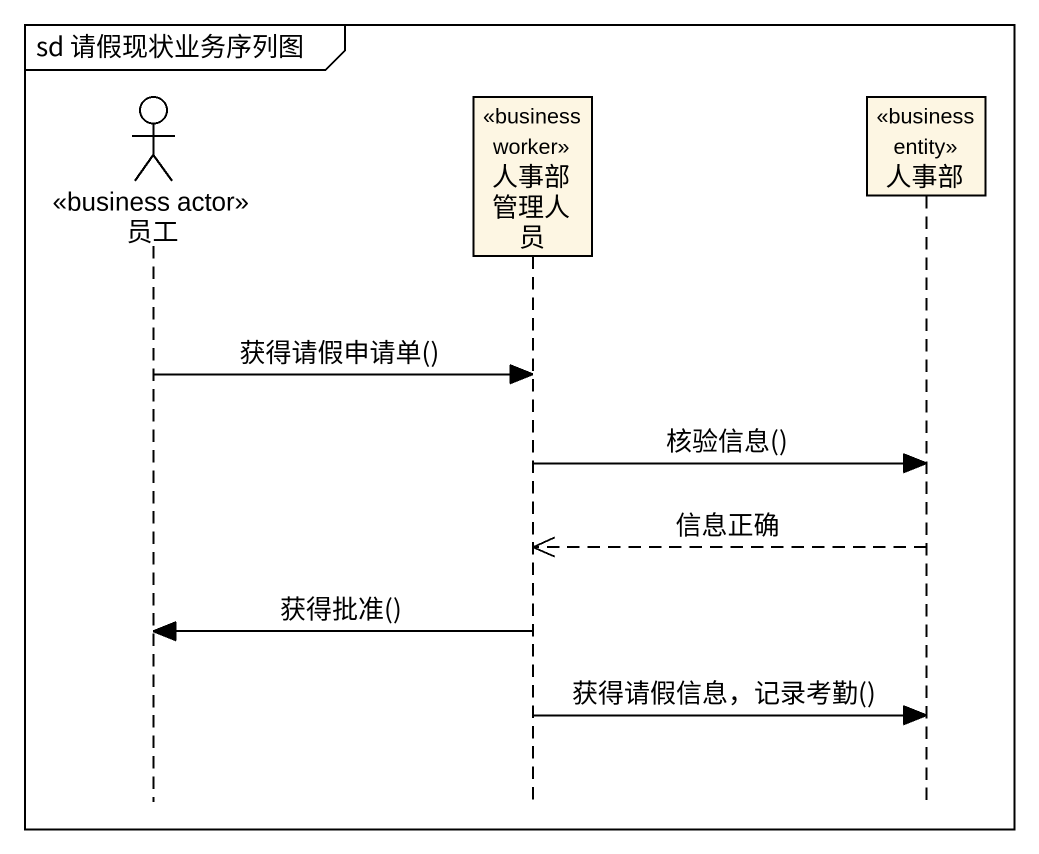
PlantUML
@startuml
mainframe sd 请假现状业务序列图
hide footbox
actor 员工 <<business actor>>
participant 人事部管理人员 <<business worker>>
participant 人事部 <<business entity>>

员工 -> 人事部管理人员 : 获得请假申请单()
人事部管理人员 -> 人事部 : 核验信息()
人事部 -->> 人事部管理人员 : 信息正确
人事部管理人员 -> 员工 : 获得批准()
人事部管理人员 -> 人事部 : 获得请假信息，记录考勤()
@enduml
